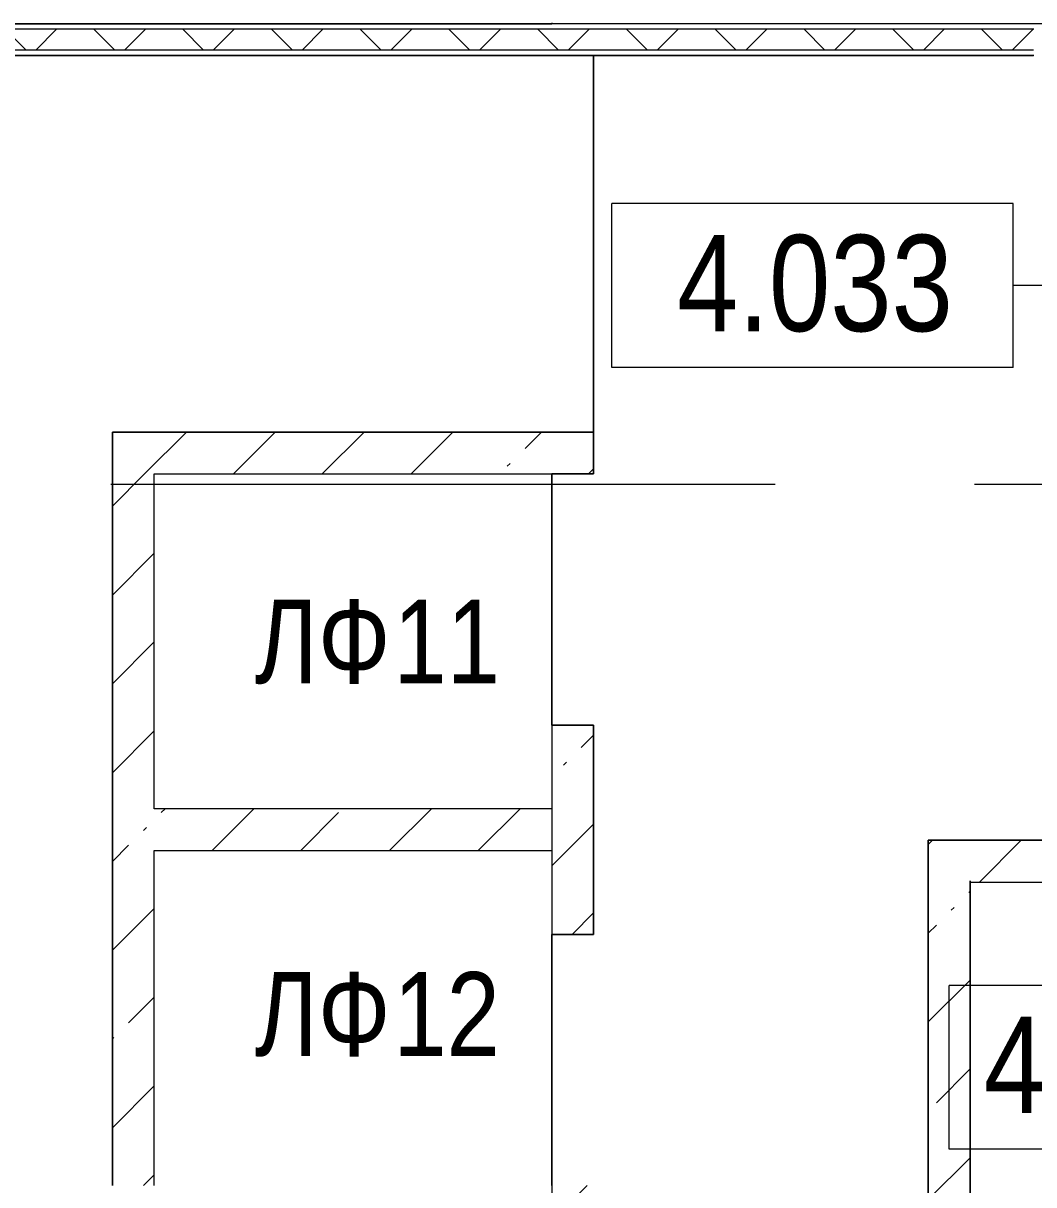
# Model space of a CAD drawing. Header units: millimetres. Extents: x 48966 to 294585, y -43515 to 30344.
# Drawn here: x 220651 to 225481, y -23429 to -17879 of the extents above; entities that cross this region are included whole.
import ezdxf

# ---------------------------------------------------------------- set-up
doc = ezdxf.new("R2010")
doc.units = ezdxf.units.MM
doc.linetypes.add('Осевые', pattern=[6350, 1270, -952.5, 3175, -952.5])
doc.linetypes.add('Сверху', pattern=[793.75, 476.25, -317.5])
for name, color, linetype, lineweight in [('Двери', 7, 'Continuous', 9), ('Марки помещений', 7, 'Continuous', 9), ('Общие ребра', 7, 'Continuous', 9), ('Оси-2', 7, 'Осевые', 9), ('Перекрытия', 7, 'Continuous', 9), ('Сверху', 7, 'Сверху', 9), ('Стены', 7, 'Continuous', 9), ('Стены-1', 7, 'Continuous', 18), ('Текстовые примечания', 7, 'Continuous', 9), ('Штриховка разреза-1', 7, 'Continuous', 9)]:
    doc.layers.add(name, color=color, linetype=linetype, lineweight=lineweight)
doc.styles.add('Arial Narrow_1', font='Arial Narrow.ttf', dxfattribs={"height": 460})
doc.styles.add('Arial Narrow_2', font='Arial Narrow.ttf', dxfattribs={"height": 400})
pattern_1 = [(45, (108045.05, 0), (-424.264, 424.264), [600, -100, 20, -100]), (45, (108045.05, 424), (-424.264, 424.264), [])]

# ---------------------------------------------------------------- blocks, each defined once
blk = doc.blocks.new('M_Дверь-Проем - 1200 x 2150 mm-4670831-План 4-го этажа на отм_ _6_600')
at = {"layer": 'Сверху'}
blk.add_line((-608.2, -100), (591.8, -100), dxfattribs=at)
blk = doc.blocks.new('Марка помещения_Р - Марка помещения-4575829-План 4-го этажа на отм_ _6_600')
at = {"layer": 'Марки помещений'}
for p, q in [((-4.79375, -1.95625), (-4.79375, 1.95625)), ((4.79375, 1.95625), (-4.79375, 1.95625)), ((4.79375, -1.95625), (4.79375, 1.95625)), ((4.79375, -1.95625), (-4.79375, -1.95625))]:
    blk.add_line(p, q, dxfattribs=at)

msp = doc.modelspace()

# ---------------------------------------------------------------- hatches: boundary and pattern name
at = {"layer": 'Штриховка разреза-1'}
h = msp.add_hatch(dxfattribs=at)
h.set_pattern_fill('FP_5', color=256, style=0, pattern_type=2)
h.set_pattern_definition([(45, (108045.05, 0), (-212.132, 212.132), []), (135, (108045.05, 0), (-212.132, -212.132), [])])
h.paths.add_polyline_path([(225479.7, -18007.9), (225479.7, -17907.9), (216401.7, -17907.9), (216401.7, -18007.9), (224771.1, -18007.9)], flags=0)
h.paths.add_polyline_path([(230204.6, -18007.9), (230926.7, -18007.9), (230926.7, -17907.9), (225481.7, -17907.9), (225481.7, -18007.9), (228851.7, -18007.9)], flags=0)
h = msp.add_hatch(dxfattribs=at)
h.set_pattern_fill('FP_4', color=256, style=0, pattern_type=2)
h.set_pattern_definition(pattern_1)
h.paths.add_polyline_path([(221076.7, -20032.9), (223376.7, -20032.9), (223376.7, -19832.9), (221076.7, -19832.9)], flags=0)
h = msp.add_hatch(dxfattribs=at)
h.set_pattern_fill('FP_4', color=256, style=0, pattern_type=2)
h.set_pattern_definition(pattern_1)
h.paths.add_polyline_path([(221276.7, -23432.9), (221276.7, -20032.9), (221076.7, -20032.9), (221076.7, -23432.9)], flags=0)
h = msp.add_hatch(dxfattribs=at)
h.set_pattern_fill('FP_4', color=256, style=0, pattern_type=2)
h.set_pattern_definition(pattern_1)
h.paths.add_polyline_path([(223176.7, -29332.9), (223376.7, -29332.9), (223376.7, -24672.9), (223176.7, -24672.9), (223176.7, -29330.9)], flags=0)
h.paths.add_polyline_path([(223376.7, -23672.9), (223376.7, -23432.9), (223176.7, -23432.9), (223176.7, -23672.9)], flags=0)
h.paths.add_polyline_path([(223176.7, -22232.9), (223376.7, -22232.9), (223376.7, -21232.9), (223176.7, -21232.9), (223176.7, -21832.4)], flags=0)
h = msp.add_hatch(dxfattribs=at)
h.set_pattern_fill('FP_4', color=256, style=0, pattern_type=2)
h.set_pattern_definition(pattern_1)
h.paths.add_polyline_path([(221276.7, -21832.4), (223176.7, -21832.4), (223176.7, -21632.4), (221276.7, -21632.4)], flags=0)
h = msp.add_hatch(dxfattribs=at)
h.set_pattern_fill('FP_4', color=256, style=0, pattern_type=2)
h.set_pattern_definition(pattern_1)
h.paths.add_polyline_path([(224976.7, -23882.9), (225176.7, -23882.9), (225176.7, -21782.9), (224976.7, -21782.9), (224976.7, -23134.9)], flags=0)
h = msp.add_hatch(dxfattribs=at)
h.set_pattern_fill('FP_4', color=256, style=0, pattern_type=2)
h.set_pattern_definition(pattern_1)
h.paths.add_polyline_path([(225176.7, -21982.9), (226776.7, -21982.9), (226776.7, -21782.9), (225176.7, -21782.9)], flags=0)

# ---------------------------------------------------------------- linework, layer by layer
at = {"layer": 'Марки помещений'}
msp.add_line((226359.3, -19132.6), (225382.1, -19132.6), dxfattribs=at)
at = {"layer": 'Общие ребра'}
for p, q in [((225479.7, -17907.9), (216401.7, -17907.9)), ((225481.7, -17907.9), (225479.7, -17907.9)), ((225479.7, -18007.9), (219266.7, -18007.9)), ((219293.7, -18032.9), (225479.7, -18032.9)), ((223376.7, -22232.9), (223376.7, -21232.9))]:
    msp.add_line(p, q, dxfattribs=at)
at = {"layer": 'Оси-2'}
msp.add_line((258216.7, -20082.9), (199731.8, -20082.9), dxfattribs=at)
at = {"layer": 'Перекрытия'}
for p, q in [((216326.7, -17882.9), (223176.7, -17882.9)), ((216576.7, -17882.9), (223176.7, -17882.9)), ((223176.7, -17877.9), (223176.7, -17882.9)), ((223376.7, -18032.9), (219291.7, -18032.9)), ((225481.7, -18032.9), (223376.7, -18032.9)), ((223376.7, -18032.9), (223376.7, -20032.9)), ((223376.7, -19832.9), (223376.7, -18032.9)), ((221076.7, -23432.9), (221076.7, -19832.9)), ((221076.7, -19832.9), (223376.7, -19832.9)), ((223176.7, -20032.9), (223176.7, -23427.9)), ((223376.7, -20032.9), (223176.7, -20032.9)), ((223176.7, -20032.9), (223176.7, -21232.9)), ((223176.7, -21232.9), (223376.7, -21232.9)), ((223376.7, -21232.9), (223376.7, -22232.9)), ((224976.7, -24082.9), (224976.7, -21782.9)), ((224976.7, -21782.9), (226976.7, -21782.9)), ((225176.7, -23882.9), (225176.7, -21977.9)), ((225176.7, -21977.9), (225176.7, -23882.9)), ((223376.7, -22232.9), (223176.7, -22232.9)), ((223176.7, -22232.9), (223176.7, -23432.9)), ((223176.7, -23427.9), (223176.7, -29327.9))]:
    msp.add_line(p, q, dxfattribs=at)
at = {"layer": 'Стены'}
for p, q in [((223376.7, -20032.9), (223176.7, -20032.9)), ((223176.7, -21232.9), (223176.7, -20032.9)), ((223376.7, -21232.9), (223176.7, -21232.9)), ((223176.7, -22232.9), (223376.7, -22232.9)), ((223176.7, -23432.9), (223176.7, -22232.9))]:
    msp.add_line(p, q, dxfattribs=at)
at = {"layer": 'Стены-1'}
for p, q in [((230901.7, -17882.9), (216376.7, -17882.9)), ((223376.7, -19832.9), (221076.7, -19832.9)), ((221076.7, -19832.9), (221076.7, -20032.9)), ((223376.7, -20032.9), (223376.7, -19832.9)), ((221076.7, -20032.9), (221076.7, -23432.9)), ((221276.7, -20032.9), (223376.7, -20032.9)), ((221276.7, -21632.4), (221276.7, -20032.9)), ((223376.7, -21232.9), (223176.7, -21232.9)), ((223176.7, -21232.9), (223176.7, -21632.4)), ((223176.7, -21632.4), (221276.7, -21632.4)), ((225176.7, -21782.9), (224976.7, -21782.9)), ((224976.7, -21782.9), (224976.7, -23882.9)), ((226776.7, -21782.9), (225176.7, -21782.9)), ((221276.7, -21832.4), (223176.7, -21832.4)), ((221276.7, -23432.9), (221276.7, -21832.4)), ((223176.7, -21832.4), (223176.7, -22232.9)), ((225176.7, -23882.9), (225176.7, -21982.9)), ((225176.7, -21982.9), (226776.7, -21982.9)), ((223176.7, -22232.9), (223376.7, -22232.9))]:
    msp.add_line(p, q, dxfattribs=at)

# ---------------------------------------------------------------- block references
at = {"layer": 'Двери', "rotation": 269.9999999999999}
msp.add_blockref('M_Дверь-Проем - 1200 x 2150 mm-4670831-План 4-го этажа на отм_ _6_600', (223276.7, -22841.1), dxfattribs=at)
at = {"layer": 'Марки помещений', "xscale": 199.9999999999999, "yscale": 199.9999999999999, "zscale": 199.9999999999999}
for p in [(224423.4, -19132.6), (226034.7, -22868.7)]:
    msp.add_blockref('Марка помещения_Р - Марка помещения-4575829-План 4-го этажа на отм_ _6_600', p, dxfattribs=at)

# ---------------------------------------------------------------- texts
at = {"layer": 'Марки помещений', "char_height": 460, "width": 1587.341, "attachment_point": 1, "style": 'Arial Narrow_1'}
for s, insert in [('4.033', (223775.5, -18890.8)), ('4.036', (225241.8, -22626.8))]:
    msp.add_mtext(s, dxfattribs=dict(at, insert=insert))
at = {"layer": 'Текстовые примечания', "char_height": 400, "attachment_point": 1, "style": 'Arial Narrow_2'}
for s, insert, width in [('ЛФ', (221758, -20633.4), 801.687), ('11', (222419.4, -20633.4), 641.35), ('ЛФ', (221758, -22413.4), 801.687), ('12', (222419.4, -22413.4), 641.35)]:
    msp.add_mtext(s, dxfattribs=dict(at, insert=insert, width=width))

doc.saveas('drawing.dxf')
